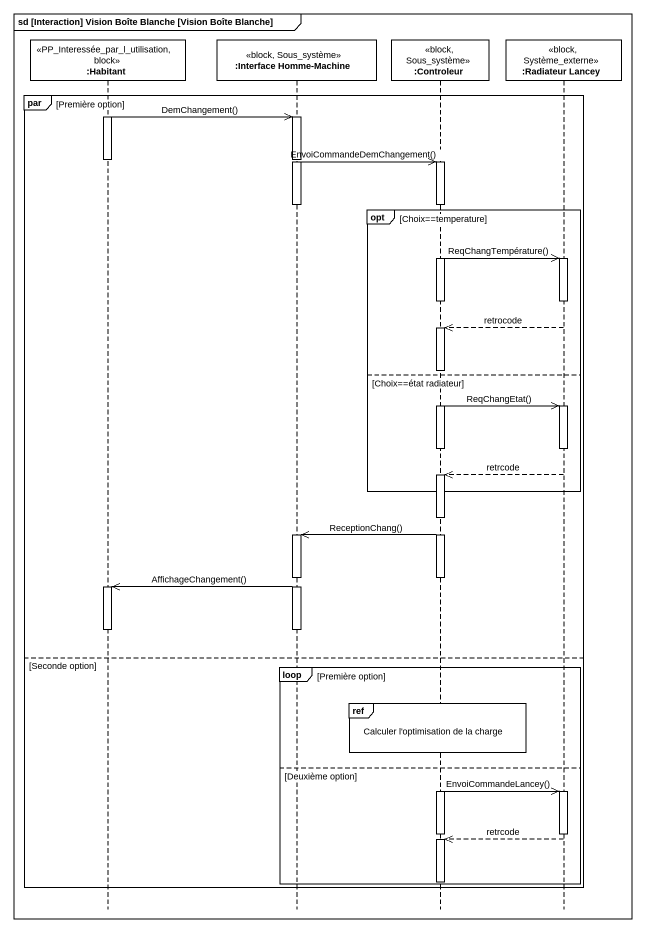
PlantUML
@startuml
mainframe sd [Interaction] Vision Boîte Blanche [Vision Boîte Blanche]
hide footbox
participant ":Habitant" as Habitant <<PP_Interessée_par_l_utilisation, block>>
participant ":Interface Homme-Machine" as Interface_Homme_Machine <<block, Sous_système>>
participant ":Controleur" as Controleur <<block, Sous_système>>
participant ":Radiateur Lancey" as Radiateur_Lancey <<block, Système_externe>>

par Première option
  activate Habitant
  Habitant ->> Interface_Homme_Machine : DemChangement()
  activate Interface_Homme_Machine
  deactivate Habitant
  Interface_Homme_Machine ->> Controleur : EnvoiCommandeDemChangement()
  activate Controleur
  deactivate Interface_Homme_Machine
  opt Choix==temperature
    Controleur ->> Radiateur_Lancey : ReqChangTempérature()
    activate Radiateur_Lancey
    deactivate Controleur
    deactivate Radiateur_Lancey
    Radiateur_Lancey -->> Controleur : retrocode
    activate Controleur
  else Choix==état radiateur
    Controleur ->> Radiateur_Lancey : ReqChangEtat()
    activate Radiateur_Lancey
    deactivate Controleur
    deactivate Radiateur_Lancey
    Radiateur_Lancey -->> Controleur : retrcode
    activate Controleur
  end
  Controleur ->> Interface_Homme_Machine : ReceptionChang()
  activate Interface_Homme_Machine
  deactivate Controleur
  Interface_Homme_Machine ->> Habitant : AffichageChangement()
  activate Habitant
  deactivate Habitant
  deactivate Interface_Homme_Machine
else Seconde option
  loop Première option
    ref over Controleur : Calculer l'optimisation de la charge
  else Deuxième option
    activate Controleur
    Controleur ->> Radiateur_Lancey : EnvoiCommandeLancey()
    activate Radiateur_Lancey
    deactivate Controleur
    deactivate Radiateur_Lancey
    Radiateur_Lancey -->> Controleur : retrcode
    activate Controleur
    deactivate Controleur
  end
end
@enduml
